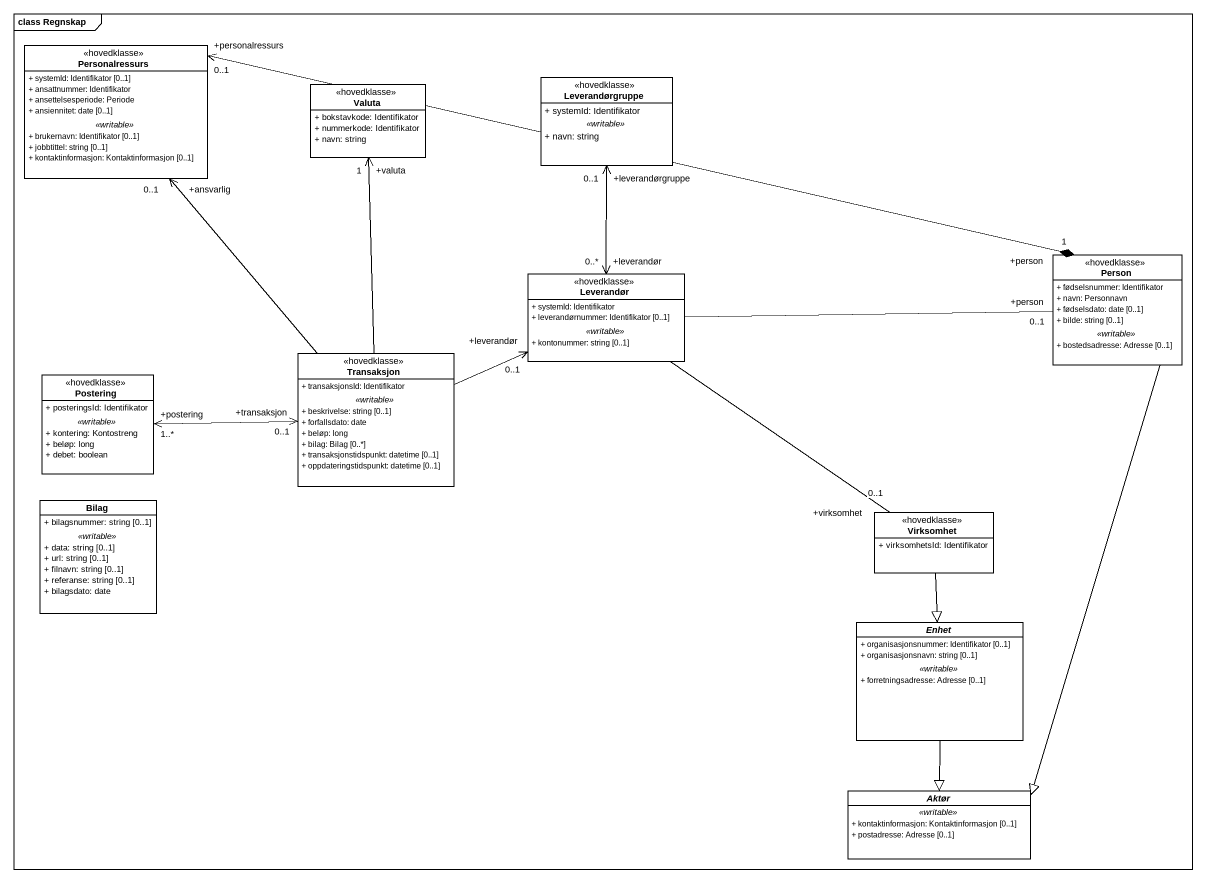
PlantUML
@startuml
mainframe class Regnskap
hide circle
hide empty members
skinparam classAttributeIconSize 0
class Personalressurs <<hovedklasse>> {
  + systemId: Identifikator [0..1]
  + ansattnummer: Identifikator
  + ansettelsesperiode: Periode
  + ansiennitet: date [0..1]
  .. <<writable>> ..
  + brukernavn: Identifikator [0..1]
  + jobbtittel: string [0..1]
  + kontaktinformasjon: Kontaktinformasjon [0..1]
}
class Valuta <<hovedklasse>> {
  + bokstavkode: Identifikator
  + nummerkode: Identifikator
  + navn: string
}
class Leverandørgruppe <<hovedklasse>> {
  + systemId: Identifikator
  .. <<writable>> ..
  + navn: string
}
class Leverandør <<hovedklasse>> {
  + systemId: Identifikator
  + leverandørnummer: Identifikator [0..1]
  .. <<writable>> ..
  + kontonummer: string [0..1]
}
class "Person" as Person_ <<hovedklasse>> {
  + fødselsnummer: Identifikator
  + navn: Personnavn
  + fødselsdato: date [0..1]
  + bilde: string [0..1]
  .. <<writable>> ..
  + bostedsadresse: Adresse [0..1]
}
class Transaksjon <<hovedklasse>> {
  + transaksjonsId: Identifikator
  .. <<writable>> ..
  + beskrivelse: string [0..1]
  + forfallsdato: date
  + beløp: long
  + bilag: Bilag [0..*]
  + transaksjonstidspunkt: datetime [0..1]
  + oppdateringstidspunkt: datetime [0..1]
}
class Postering <<hovedklasse>> {
  + posteringsId: Identifikator
  .. <<writable>> ..
  + kontering: Kontostreng
  + beløp: long
  + debet: boolean
}
class Bilag {
  + bilagsnummer: string [0..1]
  .. <<writable>> ..
  + data: string [0..1]
  + url: string [0..1]
  + filnavn: string [0..1]
  + referanse: string [0..1]
  + bilagsdato: date
}
class Virksomhet <<hovedklasse>> {
  + virksomhetsId: Identifikator
}
abstract class Enhet {
  + organisasjonsnummer: Identifikator [0..1]
  + organisasjonsnavn: string [0..1]
  .. <<writable>> ..
  + forretningsadresse: Adresse [0..1]
}
abstract class Aktør {
  .. <<writable>> ..
  + kontaktinformasjon: Kontaktinformasjon [0..1]
  + postadresse: Adresse [0..1]
}
Leverandør "+leverandør\n0..*" <-up-> "+leverandørgruppe\n0..1" Leverandørgruppe
Leverandør -right- "+person\n0..1" Person_
Leverandør -- "+virksomhet\n0..1" Virksomhet
Person_ "+person\n1" *-left-> "+personalressurs\n0..1" Personalressurs
Person_ --|> Aktør
Transaksjon -up-> "+ansvarlig\n0..1" Personalressurs
Transaksjon -up-> "+valuta\n1" Valuta
Transaksjon -right-> "+leverandør\n0..1" Leverandør
Postering "+postering\n1..*" <-right-> "+transaksjon\n0..1" Transaksjon
Virksomhet --|> Enhet
Enhet --|> Aktør
@enduml
